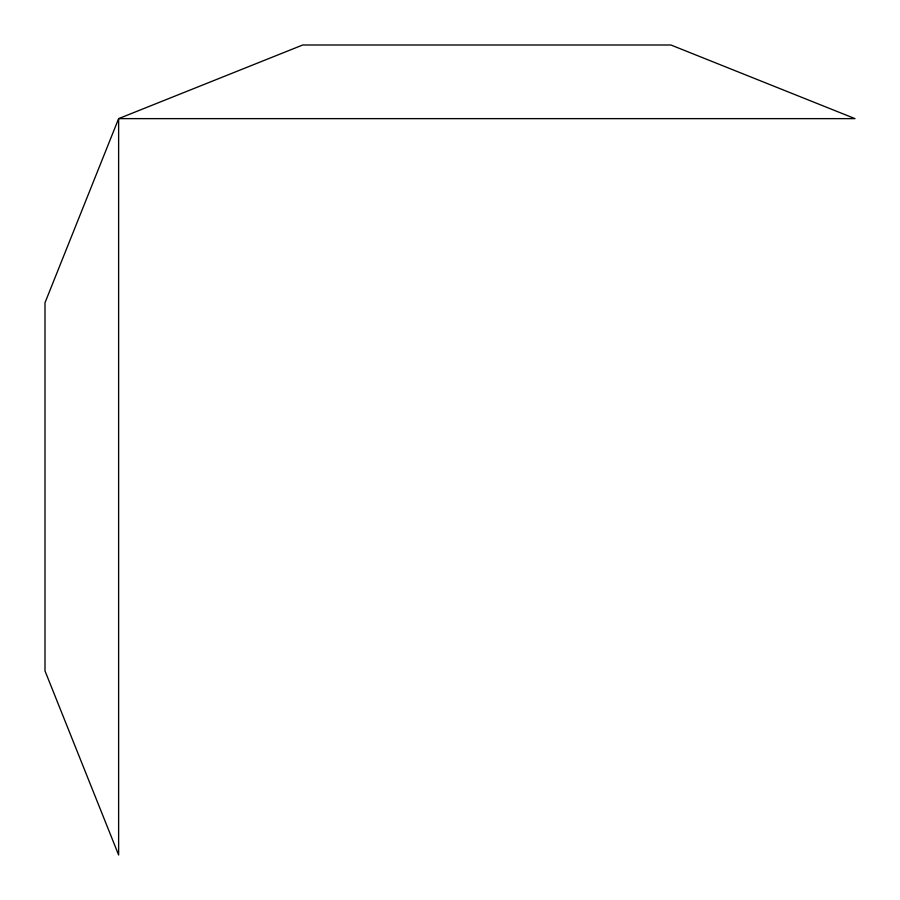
<?xml version="1.0" encoding="UTF-8"?>
<svg xmlns="http://www.w3.org/2000/svg" width="900" height="900" viewBox="0 0 900 900"><rect width="100%" height="100%" fill="white"/><g stroke="black" fill="none" stroke-linecap="round" stroke-linejoin="round"><path stroke-width="1.35" d="M118.631 118.631L45 302.726L45 670.905L118.631 855L118.631 118.631L302.726 45L670.905 45L855 118.631L118.631 118.631"/></g></svg>
